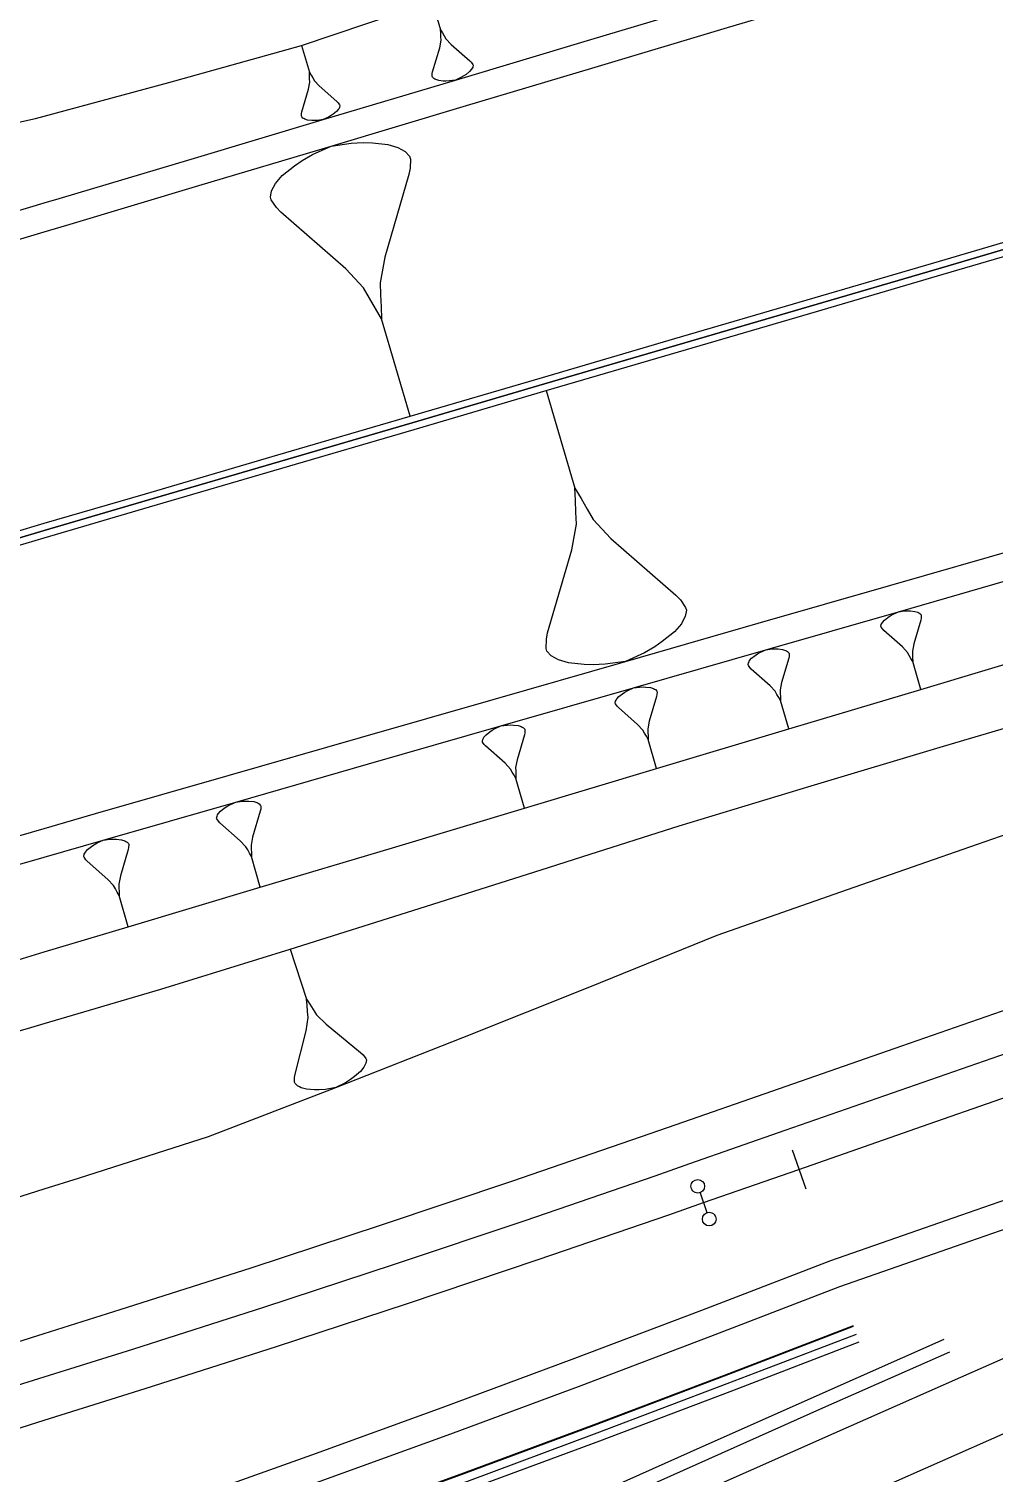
# Model space of a CAD drawing. Extents: x 387562 to 388546, y 804386 to 804945.
# Drawn here: x 388199.4 to 388234.4, y 804834 to 804886.3 of the extents above; entities that cross this region are included whole.
import ezdxf

# ---------------------------------------------------------------- set-up
doc = ezdxf.new("R2010")
doc.units = 0
doc.layers.get('0').update_dxf_attribs({"linetype": 'CONTINUOUS'})

msp = doc.modelspace()

# ---------------------------------------------------------------- linework, layer by layer
at = {"color": 1}
for p, q in [((388214.0691, 804887.328), (388214.371, 804886.2975)), ((388214.371, 804886.2975), (388214.435, 804886.1884)), ((388214.3761, 804886.1711), (388214.371, 804886.2975)), ((388209.3291, 804885.7234), (388209.6127, 804884.7555)), ((388214.3375, 804885.6483), (388214.3862, 804885.9183)), ((388214.3812, 804886.0447), (388214.3761, 804886.1711)), ((388214.3862, 804885.9183), (388214.3812, 804886.0447)), ((388214.435, 804886.1884), (388214.4989, 804886.0792)), ((388214.4989, 804886.0792), (388214.5629, 804885.9701)), ((388214.5629, 804885.9701), (388214.7496, 804885.7691)), ((388214.7496, 804885.7691), (388215.4364, 804885.171)), ((388214.082, 804884.7743), (388214.3375, 804885.6483)), ((388215.4364, 804885.171), (388215.483, 804885.1208)), ((388209.6127, 804884.7555), (388209.6727, 804884.6529)), ((388209.6174, 804884.6367), (388209.6127, 804884.7555)), ((388209.6222, 804884.518), (388209.6174, 804884.6367)), ((388209.6727, 804884.6529), (388209.7328, 804884.5504)), ((388214.0663, 804884.6098), (388214.0699, 804884.7067)), ((388214.0699, 804884.7067), (388214.082, 804884.7743)), ((388215.2921, 804884.6812), (388215.2124, 804884.6259)), ((388215.4221, 804884.7832), (388215.2921, 804884.6812)), ((388215.4932, 804884.868), (388215.4221, 804884.7832)), ((388215.483, 804885.1208), (388215.5384, 804885.0411)), ((388215.514, 804884.9061), (388215.4932, 804884.868)), ((388215.5348, 804884.9441), (388215.514, 804884.9061)), ((388215.547, 804885.0117), (388215.5348, 804884.9441)), ((388215.5384, 804885.0411), (388215.547, 804885.0117)), ((388209.3412, 804883.3246), (388209.5811, 804884.1456)), ((388209.5811, 804884.1456), (388209.6269, 804884.3993)), ((388209.6269, 804884.3993), (388209.6222, 804884.518)), ((388209.7328, 804884.5504), (388209.7929, 804884.4479)), ((388209.7929, 804884.4479), (388209.9683, 804884.2591)), ((388209.9683, 804884.2591), (388210.6134, 804883.6973)), ((388214.0749, 804884.5804), (388214.0663, 804884.6098)), ((388214.1216, 804884.5301), (388214.0749, 804884.5804)), ((388214.1597, 804884.5093), (388214.1216, 804884.5301)), ((388214.1977, 804884.4885), (388214.1597, 804884.5093)), ((388214.3033, 804884.4555), (388214.1977, 804884.4885)), ((388214.4678, 804884.4397), (388214.3033, 804884.4555)), ((388214.5647, 804884.4361), (388214.4678, 804884.4397)), ((388214.6911, 804884.4412), (388214.5647, 804884.4361)), ((388214.9058, 804884.4721), (388214.6911, 804884.4412)), ((388215.1033, 804884.562), (388214.9058, 804884.4721)), ((388215.2124, 804884.6259), (388215.1033, 804884.562)), ((388210.6134, 804883.6973), (388210.6572, 804883.6501)), ((388210.6572, 804883.6501), (388210.7092, 804883.5752)), ((388209.3264, 804883.1701), (388209.3297, 804883.2612)), ((388209.3345, 804883.1424), (388209.3264, 804883.1701)), ((388209.3297, 804883.2612), (388209.3412, 804883.3246)), ((388209.3784, 804883.0952), (388209.3345, 804883.1424)), ((388209.4141, 804883.0757), (388209.3784, 804883.0952)), ((388209.4499, 804883.0561), (388209.4141, 804883.0757)), ((388210.3005, 804883.1252), (388210.115, 804883.0408)), ((388210.403, 804883.1852), (388210.3005, 804883.1252)), ((388210.4779, 804883.2372), (388210.403, 804883.1852)), ((388210.6, 804883.333), (388210.4779, 804883.2372)), ((388210.6667, 804883.4126), (388210.6, 804883.333)), ((388210.6863, 804883.4484), (388210.6667, 804883.4126)), ((388210.7058, 804883.4842), (388210.6863, 804883.4484)), ((388210.7173, 804883.5476), (388210.7058, 804883.4842)), ((388210.7092, 804883.5752), (388210.7173, 804883.5476)), ((388209.549, 804883.0251), (388209.4499, 804883.0561)), ((388209.7035, 804883.0103), (388209.549, 804883.0251)), ((388209.7946, 804883.007), (388209.7035, 804883.0103)), ((388209.9133, 804883.0117), (388209.7946, 804883.007)), ((388210.115, 804883.0408), (388209.9133, 804883.0117)), ((388209.7191, 804881.7731), (388210.3962, 804882.0811)), ((388210.3962, 804882.0811), (388211.1325, 804882.1872)), ((388211.1325, 804882.1872), (388211.5659, 804882.2046)), ((388211.5659, 804882.2046), (388211.8984, 804882.1924)), ((388211.8984, 804882.1924), (388212.4623, 804882.1383)), ((388212.4623, 804882.1383), (388212.8244, 804882.0252)), ((388212.8244, 804882.0252), (388212.9549, 804881.9538)), ((388209.0715, 804881.3641), (388209.3448, 804881.5538)), ((388209.3448, 804881.5538), (388209.7191, 804881.7731)), ((388212.9549, 804881.9538), (388213.0854, 804881.8824)), ((388213.0854, 804881.8824), (388213.2456, 804881.7101)), ((388213.2456, 804881.7101), (388213.2751, 804881.6091)), ((388213.2751, 804881.6091), (388213.2629, 804881.2766)), ((388208.3821, 804880.7237), (388208.6259, 804881.0143)), ((388208.6259, 804881.0143), (388209.0715, 804881.3641)), ((388213.2211, 804881.0451), (388212.3453, 804878.0479)), ((388213.2629, 804881.2766), (388213.2211, 804881.0451)), ((388208.1976, 804880.2311), (388208.2394, 804880.4626)), ((388208.2394, 804880.4626), (388208.3108, 804880.5931)), ((388208.3108, 804880.5931), (388208.3821, 804880.7237)), ((388208.2272, 804880.1301), (388208.1976, 804880.2311)), ((388208.4169, 804879.8568), (388208.2272, 804880.1301)), ((388208.577, 804879.6845), (388208.4169, 804879.8568)), ((388210.9318, 804877.6338), (388208.577, 804879.6845)), ((388212.3453, 804878.0479), (388212.1781, 804877.1219)), ((388211.5723, 804876.9444), (388210.9318, 804877.6338)), ((388211.7916, 804876.5701), (388211.5723, 804876.9444)), ((388212.1781, 804877.1219), (388212.1954, 804876.6885)), ((388212.0109, 804876.1959), (388211.7916, 804876.5701)), ((388212.1954, 804876.6885), (388212.2128, 804876.255)), ((388212.2128, 804876.255), (388212.2301, 804875.8216)), ((388212.2301, 804875.8216), (388212.0109, 804876.1959)), ((388213.2654, 804872.288), (388212.2301, 804875.8216)), ((388218.2043, 804873.214), (388219.2423, 804869.6712)), ((388219.2423, 804869.6712), (388219.4622, 804869.296)), ((388219.2597, 804869.2367), (388219.2423, 804869.6712)), ((388219.2771, 804868.8021), (388219.2597, 804869.2367)), ((388219.4622, 804869.296), (388219.682, 804868.9207)), ((388219.682, 804868.9207), (388219.9019, 804868.5455)), ((388219.2945, 804868.3676), (388219.2771, 804868.8021)), ((388219.9019, 804868.5455), (388220.544, 804867.8544)), ((388219.1269, 804867.4392), (388219.2945, 804868.3676)), ((388218.2487, 804864.4341), (388219.1269, 804867.4392)), ((388220.544, 804867.8544), (388222.905, 804865.7983)), ((388222.905, 804865.7983), (388223.0655, 804865.6255)), ((388223.0655, 804865.6255), (388223.2557, 804865.3515)), ((388223.2557, 804865.3515), (388223.2854, 804865.2503)), ((388223.1003, 804864.7564), (388222.856, 804864.465)), ((388223.1719, 804864.8873), (388223.1003, 804864.7564)), ((388223.2435, 804865.0182), (388223.1719, 804864.8873)), ((388223.2854, 804865.2503), (388223.2435, 804865.0182)), ((388230.3395, 804864.6684), (388230.3518, 804864.7348)), ((388230.3518, 804864.7348), (388230.3725, 804864.7722)), ((388230.3725, 804864.7722), (388230.3932, 804864.8095)), ((388230.3932, 804864.8095), (388230.4637, 804864.8927)), ((388230.4637, 804864.8927), (388230.5922, 804864.9924)), ((388230.5922, 804864.9924), (388230.671, 804865.0465)), ((388230.671, 804865.0465), (388230.7788, 804865.1089)), ((388230.7788, 804865.1089), (388230.9737, 804865.1963)), ((388230.9737, 804865.1963), (388231.1854, 804865.2257)), ((388231.1854, 804865.2257), (388231.3099, 804865.23)), ((388231.3099, 804865.23), (388231.4053, 804865.226)), ((388231.4053, 804865.226), (388231.5672, 804865.2096)), ((388231.7835, 804864.8945), (388231.5274, 804864.035)), ((388231.5672, 804865.2096), (388231.671, 804865.1766)), ((388231.671, 804865.1766), (388231.7084, 804865.1559)), ((388231.7084, 804865.1559), (388231.7458, 804865.1352)), ((388231.7458, 804865.1352), (388231.7915, 804865.0854)), ((388231.7959, 804864.9609), (388231.7835, 804864.8945)), ((388231.7915, 804865.0854), (388231.7999, 804865.0564)), ((388231.7999, 804865.0564), (388231.7959, 804864.9609)), ((388218.2068, 804864.202), (388218.2487, 804864.4341)), ((388222.856, 804864.465), (388222.4092, 804864.1143)), ((388230.3478, 804864.6393), (388230.3395, 804864.6684)), ((388230.4019, 804864.5605), (388230.3478, 804864.6393)), ((388230.4476, 804864.5108), (388230.4019, 804864.5605)), ((388231.1208, 804863.9182), (388230.4476, 804864.5108)), ((388218.1946, 804863.8686), (388218.2068, 804864.202)), ((388218.2242, 804863.7674), (388218.1946, 804863.8686)), ((388218.3848, 804863.5946), (388218.2242, 804863.7674)), ((388221.7599, 804863.7042), (388221.081, 804863.3954)), ((388222.1352, 804863.9241), (388221.7599, 804863.7042)), ((388222.4092, 804864.1143), (388222.1352, 804863.9241)), ((388225.8594, 804863.6633), (388225.9693, 804863.7269)), ((388225.9693, 804863.7269), (388226.168, 804863.816)), ((388226.168, 804863.816), (388226.3837, 804863.8459)), ((388226.3837, 804863.8459), (388226.5106, 804863.8504)), ((388226.5106, 804863.8504), (388226.6079, 804863.8463)), ((388226.6079, 804863.8463), (388226.7729, 804863.8296)), ((388226.7729, 804863.8296), (388226.8787, 804863.7959)), ((388226.8787, 804863.7959), (388226.9168, 804863.7748)), ((388226.9168, 804863.7748), (388226.9549, 804863.7537)), ((388226.9549, 804863.7537), (388227.0015, 804863.703)), ((388227.0015, 804863.703), (388227.01, 804863.6734)), ((388231.3037, 804863.7193), (388231.1208, 804863.9182)), ((388231.3661, 804863.6114), (388231.3037, 804863.7193)), ((388231.5274, 804864.035), (388231.4779, 804863.7693)), ((388231.4779, 804863.7693), (388231.4822, 804863.6448)), ((388218.5156, 804863.5231), (388218.3848, 804863.5946)), ((388218.6465, 804863.4515), (388218.5156, 804863.5231)), ((388219.0095, 804863.338), (388218.6465, 804863.4515)), ((388219.5749, 804863.2839), (388219.0095, 804863.338)), ((388219.9083, 804863.2716), (388219.5749, 804863.2839)), ((388220.3428, 804863.289), (388219.9083, 804863.2716)), ((388221.081, 804863.3954), (388220.3428, 804863.289)), ((388225.5215, 804863.2779), (388225.5341, 804863.3456)), ((388225.53, 804863.2483), (388225.5215, 804863.2779)), ((388225.5851, 804863.168), (388225.53, 804863.2483)), ((388225.5341, 804863.3456), (388225.5552, 804863.3837)), ((388225.5552, 804863.3837), (388225.5763, 804863.4218)), ((388225.5763, 804863.4218), (388225.6481, 804863.5065)), ((388225.6317, 804863.1173), (388225.5851, 804863.168)), ((388225.6481, 804863.5065), (388225.7791, 804863.6082)), ((388225.7791, 804863.6082), (388225.8594, 804863.6633)), ((388226.9933, 804863.5084), (388226.7322, 804862.6324)), ((388227.0059, 804863.5761), (388226.9933, 804863.5084)), ((388227.01, 804863.6734), (388227.0059, 804863.5761)), ((388231.4285, 804863.5036), (388231.3661, 804863.6114)), ((388231.4909, 804863.3958), (388231.4285, 804863.5036)), ((388231.4822, 804863.6448), (388231.4866, 804863.5203)), ((388231.4866, 804863.5203), (388231.4909, 804863.3958)), ((388231.7828, 804862.3793), (388231.4909, 804863.3958)), ((388226.3178, 804862.5134), (388225.6317, 804863.1173)), ((388220.7594, 804862.0341), (388220.8325, 804862.1204)), ((388220.8325, 804862.1204), (388220.966, 804862.224)), ((388220.966, 804862.224), (388221.0478, 804862.2801)), ((388221.0478, 804862.2801), (388221.1598, 804862.3449)), ((388221.1598, 804862.3449), (388221.3622, 804862.4357)), ((388221.3622, 804862.4357), (388221.582, 804862.4662)), ((388221.582, 804862.4662), (388221.7113, 804862.4707)), ((388221.7113, 804862.4707), (388221.8104, 804862.4665)), ((388221.8104, 804862.4665), (388221.9785, 804862.4495)), ((388222.2031, 804862.1223), (388221.9371, 804861.2297)), ((388221.9785, 804862.4495), (388222.0863, 804862.4152)), ((388222.0863, 804862.4152), (388222.1251, 804862.3937)), ((388222.1251, 804862.3937), (388222.1639, 804862.3722)), ((388222.1639, 804862.3722), (388222.2114, 804862.3205)), ((388222.2159, 804862.1912), (388222.2031, 804862.1223)), ((388222.2114, 804862.3205), (388222.2201, 804862.2904)), ((388222.2201, 804862.2904), (388222.2159, 804862.1912)), ((388226.5042, 804862.3106), (388226.3178, 804862.5134)), ((388226.5679, 804862.2007), (388226.5042, 804862.3106)), ((388226.6315, 804862.0908), (388226.5679, 804862.2007)), ((388226.7322, 804862.6324), (388226.6818, 804862.3616)), ((388226.6818, 804862.3616), (388226.6862, 804862.2347)), ((388226.6862, 804862.2347), (388226.6907, 804862.1078)), ((388220.7035, 804861.8875), (388220.7164, 804861.9564)), ((388220.7122, 804861.8573), (388220.7035, 804861.8875)), ((388220.7683, 804861.7755), (388220.7122, 804861.8573)), ((388220.7164, 804861.9564), (388220.7379, 804861.9952)), ((388220.7379, 804861.9952), (388220.7594, 804862.0341)), ((388220.8158, 804861.7238), (388220.7683, 804861.7755)), ((388221.5149, 804861.1085), (388220.8158, 804861.7238)), ((388226.6951, 804861.9809), (388226.6315, 804862.0908)), ((388226.6907, 804862.1078), (388226.6951, 804861.9809)), ((388226.9926, 804860.9449), (388226.6951, 804861.9809)), ((388216.5564, 804861.0554), (388216.7803, 804861.0865)), ((388216.7803, 804861.0865), (388216.912, 804861.091)), ((388216.912, 804861.091), (388217.0129, 804861.0868)), ((388217.0129, 804861.0868), (388217.1842, 804861.0695)), ((388217.1842, 804861.0695), (388217.294, 804861.0345)), ((388221.7048, 804860.9019), (388221.5149, 804861.1085)), ((388221.9371, 804861.2297), (388221.8858, 804860.9538)), ((388215.8855, 804860.497), (388215.8986, 804860.5672)), ((388215.8986, 804860.5672), (388215.9205, 804860.6068)), ((388215.9205, 804860.6068), (388215.9424, 804860.6463)), ((388215.9424, 804860.6463), (388216.0169, 804860.7342)), ((388216.0169, 804860.7342), (388216.1528, 804860.8398)), ((388216.1528, 804860.8398), (388216.2362, 804860.8969)), ((388216.2362, 804860.8969), (388216.3502, 804860.9629)), ((388216.3502, 804860.9629), (388216.5564, 804861.0554)), ((388217.4129, 804860.7361), (388217.142, 804859.827)), ((388217.294, 804861.0345), (388217.3335, 804861.0126)), ((388217.3335, 804861.0126), (388217.3731, 804860.9907)), ((388217.3731, 804860.9907), (388217.4214, 804860.9381)), ((388217.426, 804860.8064), (388217.4129, 804860.7361)), ((388217.4214, 804860.9381), (388217.4302, 804860.9074)), ((388217.4302, 804860.9074), (388217.426, 804860.8064)), ((388221.7696, 804860.7899), (388221.7048, 804860.9019)), ((388221.8344, 804860.6779), (388221.7696, 804860.7899)), ((388221.8992, 804860.566), (388221.8344, 804860.6779)), ((388221.8858, 804860.9538), (388221.8902, 804860.8245)), ((388221.8902, 804860.8245), (388221.8947, 804860.6953)), ((388221.8947, 804860.6953), (388221.8992, 804860.566)), ((388222.2024, 804859.5105), (388221.8992, 804860.566)), ((388215.8944, 804860.4662), (388215.8855, 804860.497)), ((388215.9515, 804860.3829), (388215.8944, 804860.4662)), ((388215.9999, 804860.3303), (388215.9515, 804860.3829)), ((388216.712, 804859.7035), (388215.9999, 804860.3303)), ((388216.9054, 804859.4931), (388216.712, 804859.7035)), ((388216.9714, 804859.379), (388216.9054, 804859.4931)), ((388217.142, 804859.827), (388217.0897, 804859.546)), ((388217.0897, 804859.546), (388217.0943, 804859.4143)), ((388217.0374, 804859.265), (388216.9714, 804859.379)), ((388217.1034, 804859.1509), (388217.0374, 804859.265)), ((388217.0943, 804859.4143), (388217.0989, 804859.2826)), ((388217.0989, 804859.2826), (388217.1034, 804859.1509)), ((388217.4122, 804858.0758), (388217.1034, 804859.1509)), ((388206.3082, 804857.8706), (388206.3855, 804857.9618)), ((388206.3855, 804857.9618), (388206.5264, 804858.0712)), ((388206.5264, 804858.0712), (388206.6128, 804858.1305)), ((388206.6128, 804858.1305), (388206.7311, 804858.1989)), ((388206.7311, 804858.1989), (388206.9449, 804858.2948)), ((388206.9449, 804858.2948), (388207.177, 804858.327)), ((388207.177, 804858.327), (388207.3135, 804858.3317)), ((388207.3135, 804858.3317), (388207.4182, 804858.3273)), ((388207.4182, 804858.3273), (388207.5958, 804858.3094)), ((388207.8329, 804857.9638), (388207.552, 804857.0212)), ((388207.5958, 804858.3094), (388207.7096, 804858.2731)), ((388207.7096, 804858.2731), (388207.7506, 804858.2504)), ((388207.7506, 804858.2504), (388207.7916, 804858.2277)), ((388207.7916, 804858.2277), (388207.8417, 804858.1732)), ((388207.8465, 804858.0366), (388207.8329, 804857.9638)), ((388207.8417, 804858.1732), (388207.8509, 804858.1413)), ((388207.8509, 804858.1413), (388207.8465, 804858.0366)), ((388206.2493, 804857.7158), (388206.2628, 804857.7886)), ((388206.2584, 804857.6839), (388206.2493, 804857.7158)), ((388206.3177, 804857.5975), (388206.2584, 804857.6839)), ((388206.2628, 804857.7886), (388206.2855, 804857.8296)), ((388206.2855, 804857.8296), (388206.3082, 804857.8706)), ((388206.3678, 804857.543), (388206.3177, 804857.5975)), ((388207.1061, 804856.8931), (388206.3678, 804857.543)), ((388201.9215, 804856.8169), (388202.1391, 804856.9145)), ((388202.1391, 804856.9145), (388202.3753, 804856.9473)), ((388202.3753, 804856.9473), (388202.5143, 804856.9521)), ((388202.5143, 804856.9521), (388202.6209, 804856.9476)), ((388202.6209, 804856.9476), (388202.8016, 804856.9293)), ((388202.8016, 804856.9293), (388202.9175, 804856.8924)), ((388202.9175, 804856.8924), (388202.9592, 804856.8693)), ((388207.3067, 804856.6749), (388207.1061, 804856.8931)), ((388207.552, 804857.0212), (388207.4978, 804856.7298)), ((388201.4311, 804856.3251), (388201.4449, 804856.3993)), ((388201.4449, 804856.3993), (388201.468, 804856.441)), ((388201.468, 804856.441), (388201.4911, 804856.4827)), ((388201.4911, 804856.4827), (388201.5697, 804856.5755)), ((388201.5697, 804856.5755), (388201.7132, 804856.6869)), ((388201.7132, 804856.6869), (388201.8011, 804856.7473)), ((388201.8011, 804856.7473), (388201.9215, 804856.8169)), ((388203.043, 804856.5776), (388202.7571, 804855.6181)), ((388202.9592, 804856.8693), (388203.0009, 804856.8462)), ((388203.0009, 804856.8462), (388203.052, 804856.7907)), ((388203.0568, 804856.6517), (388203.043, 804856.5776)), ((388203.052, 804856.7907), (388203.0613, 804856.7583)), ((388203.0613, 804856.7583), (388203.0568, 804856.6517)), ((388207.3752, 804856.5566), (388207.3067, 804856.6749)), ((388207.4436, 804856.4384), (388207.3752, 804856.5566)), ((388207.512, 804856.3201), (388207.4436, 804856.4384)), ((388207.4978, 804856.7298), (388207.5026, 804856.5932)), ((388207.5026, 804856.5932), (388207.5073, 804856.4567)), ((388207.5073, 804856.4567), (388207.512, 804856.3201)), ((388201.4404, 804856.2927), (388201.4311, 804856.3251)), ((388201.5007, 804856.2048), (388201.4404, 804856.2927)), ((388201.5518, 804856.1493), (388201.5007, 804856.2048)), ((388202.3032, 804855.4878), (388201.5518, 804856.1493)), ((388207.8322, 804855.2054), (388207.512, 804856.3201)), ((388202.5074, 804855.2657), (388202.3032, 804855.4878)), ((388202.7571, 804855.6181), (388202.7019, 804855.3215)), ((388202.7019, 804855.3215), (388202.7067, 804855.1826)), ((388202.5771, 804855.1453), (388202.5074, 804855.2657)), ((388202.6467, 804855.025), (388202.5771, 804855.1453)), ((388202.7164, 804854.9046), (388202.6467, 804855.025)), ((388202.7067, 804855.1826), (388202.7116, 804855.0436)), ((388202.7116, 804855.0436), (388202.7164, 804854.9046)), ((388203.0423, 804853.77), (388202.7164, 804854.9046)), ((388208.9106, 804852.9598), (388209.5111, 804851.151)), ((388209.5111, 804851.151), (388209.6314, 804850.9614)), ((388209.528, 804850.9271), (388209.5111, 804851.151)), ((388209.5449, 804850.7032), (388209.528, 804850.9271)), ((388209.5619, 804850.4793), (388209.5449, 804850.7032)), ((388209.6314, 804850.9614), (388209.7517, 804850.7718)), ((388209.7517, 804850.7718), (388209.872, 804850.5823)), ((388209.4924, 804849.9972), (388209.5619, 804850.4793)), ((388209.872, 804850.5823), (388210.2159, 804850.2374)), ((388210.2159, 804850.2374), (388211.4717, 804849.2198)), ((388209.0943, 804848.4307), (388209.4924, 804849.9972)), ((388211.4717, 804849.2198), (388211.5577, 804849.1336)), ((388211.5577, 804849.1336), (388211.6609, 804848.9957)), ((388211.4709, 804848.531), (388211.2468, 804848.3419)), ((388211.5916, 804848.6859), (388211.4709, 804848.531)), ((388211.6261, 804848.7547), (388211.5916, 804848.6859)), ((388211.6606, 804848.8235), (388211.6261, 804848.7547)), ((388211.678, 804848.9441), (388211.6606, 804848.8235)), ((388211.6609, 804848.9957), (388211.678, 804848.9441)), ((388209.0768, 804848.138), (388209.077, 804848.3102)), ((388209.0939, 804848.0863), (388209.0768, 804848.138)), ((388209.077, 804848.3102), (388209.0943, 804848.4307)), ((388209.1799, 804848.0001), (388209.0939, 804848.0863)), ((388209.2487, 804847.9656), (388209.1799, 804848.0001)), ((388210.9193, 804848.1185), (388210.5747, 804847.9467)), ((388211.1089, 804848.2388), (388210.9193, 804848.1185)), ((388211.2468, 804848.3419), (388211.1089, 804848.2388)), ((388209.3176, 804847.931), (388209.2487, 804847.9656)), ((388209.5069, 804847.8791), (388209.3176, 804847.931)), ((388209.7997, 804847.8616), (388209.5069, 804847.8791)), ((388209.9719, 804847.8613), (388209.7997, 804847.8616)), ((388210.1957, 804847.8783), (388209.9719, 804847.8613)), ((388210.5747, 804847.9467), (388210.1957, 804847.8783)), ((388223.7798, 804844.1278), (388224.0301, 804843.4104))]:
    msp.add_line(p, q, dxfattribs=at)
at = {"color": 3}
msp.add_line((388227.1177, 804845.684), (388227.6117, 804844.2677), dxfattribs=at)
at = {"color": 1, "linetype": 'CONTINUOUS'}
for points in [[(388200, 804883.1601), (388204.5092, 804884.3913), (388209.3291, 804885.7234), (388214.0691, 804887.328), (388218.7927, 804888.9889), (388223.5509, 804890.5314), (388228.3556, 804891.9156), (388233.1672, 804893.276), (388237.9773, 804894.6413), (388242.7863, 804896.0108), (388247.5882, 804897.4042), (388252.3361, 804898.982), (388255.4666, 804900)], [(388200, 804878.975), (388200.8146, 804879.2184), (388205.6054, 804880.6498), (388210.3962, 804882.0811), (388215.187, 804883.5125), (388219.9778, 804884.9438), (388224.7686, 804886.3752), (388229.5595, 804887.8066), (388234.3503, 804889.2379), (388239.1411, 804890.6693), (388243.9308, 804892.1045), (388248.7205, 804893.5397), (388253.5102, 804894.9749), (388258.2999, 804896.4101), (388263.0895, 804897.8453), (388267.8792, 804899.2805), (388270.2805, 804900)], [(388200, 804880.0187), (388200.5334, 804880.1781), (388205.3242, 804881.6094), (388210.115, 804883.0408), (388214.9058, 804884.4721), (388219.6967, 804885.9035), (388224.4875, 804887.3349), (388229.2783, 804888.7662), (388234.0691, 804890.1976), (388238.8599, 804891.6289), (388243.6496, 804893.0641), (388248.4393, 804894.4993), (388253.229, 804895.9345), (388258.0187, 804897.3697), (388262.8084, 804898.8049), (388266.7967, 804900)], [(388200, 804868.4014), (388203.6688, 804869.4764), (388208.4671, 804870.8822), (388213.2654, 804872.288), (388218.0637, 804873.6939), (388222.862, 804875.0997), (388227.6603, 804876.5055), (388232.4586, 804877.9113), (388237.2569, 804879.3172), (388242.0552, 804880.723), (388246.8535, 804882.1288), (388251.6518, 804883.5347), (388256.4501, 804884.9405), (388261.2484, 804886.3463), (388266.0467, 804887.7522), (388270.845, 804889.158), (388275.6433, 804890.5638), (388280.4416, 804891.9697), (388285.2399, 804893.3755), (388290.0382, 804894.7813), (388294.8364, 804896.1872), (388299.6347, 804897.593), (388300, 804897.7)], [(388200, 804867.8804), (388203.8094, 804868.9965), (388208.6077, 804870.4024), (388213.406, 804871.8082), (388218.2043, 804873.214), (388223.0026, 804874.6199), (388227.8009, 804876.0257), (388232.5992, 804877.4315), (388237.3975, 804878.8374), (388242.1958, 804880.2432), (388246.9941, 804881.649), (388251.7924, 804883.0548), (388256.5907, 804884.4607), (388261.389, 804885.8665), (388266.1873, 804887.2723), (388270.9856, 804888.6782), (388275.7839, 804890.084), (388280.5821, 804891.4898), (388285.3804, 804892.8957), (388290.1787, 804894.3015), (388294.977, 804895.7073), (388299.7753, 804897.1132), (388300, 804897.179)], [(388200, 804857.3405), (388201.8579, 804857.8742), (388206.6637, 804859.2545), (388211.4695, 804860.6348), (388216.2753, 804862.0151), (388221.081, 804863.3954), (388225.8868, 804864.7757), (388230.6926, 804866.156), (388235.4984, 804867.5363), (388240.3041, 804868.9166), (388245.1099, 804870.2969), (388249.9168, 804871.6734), (388254.7237, 804873.0498), (388259.5306, 804874.4263), (388264.3375, 804875.8028), (388269.1444, 804877.1792), (388273.9513, 804878.5557), (388278.7582, 804879.9322), (388283.5651, 804881.3086), (388288.372, 804882.6851), (388293.1789, 804884.0616), (388297.9865, 804885.4355), (388300, 804886.0109)], [(388200, 804856.3001), (388202.1391, 804856.9145), (388206.9449, 804858.2948), (388211.7506, 804859.6751), (388216.5564, 804861.0554), (388221.3622, 804862.4357), (388226.168, 804863.816), (388230.9737, 804865.1963), (388235.7795, 804866.5766), (388240.5853, 804867.9569), (388245.3911, 804869.3373), (388250.198, 804870.7137), (388255.0049, 804872.0902), (388259.8118, 804873.4667), (388264.6187, 804874.8431), (388269.4256, 804876.2196), (388274.2325, 804877.596), (388279.0394, 804878.9725), (388283.8463, 804880.349), (388288.6532, 804881.7254), (388293.4601, 804883.1019), (388298.2677, 804884.4758), (388300, 804884.9709)], [(388151.5619, 804869.4937), (388156.3081, 804871.0776), (388161.1194, 804872.439), (388165.9277, 804873.8105), (388170.7255, 804875.2182), (388175.5325, 804876.5941), (388180.3511, 804877.9306), (388185.1527, 804879.3252), (388189.9504, 804880.733), (388194.7894, 804882.0002), (388199.6849, 804883.0741), (388200, 804883.1601)], [(388200, 804852.8586), (388203.0423, 804853.77), (388207.8322, 804855.2054), (388212.6222, 804856.6405), (388217.4122, 804858.0758), (388222.2024, 804859.5105), (388226.9926, 804860.9449), (388231.7828, 804862.3793), (388236.5731, 804863.8138), (388241.3633, 804865.2482), (388246.1524, 804866.6824), (388250.9439, 804868.1088), (388255.7364, 804869.5356), (388260.5289, 804870.9624), (388265.3214, 804872.3891), (388270.1139, 804873.8159), (388274.9064, 804875.2427), (388279.6988, 804876.6695), (388284.4913, 804878.0962), (388289.2838, 804879.523), (388294.0758, 804880.9496), (388298.8692, 804882.3711), (388300, 804882.7064)], [(388128.4117, 804858.668), (388128.661, 804858.7422), (388133.453, 804860.1697), (388138.2449, 804861.5973), (388143.0369, 804863.0248), (388147.8288, 804864.4523), (388152.6202, 804865.8815), (388157.4117, 804867.3108), (388162.2031, 804868.74), (388166.9946, 804870.1692), (388171.786, 804871.5984), (388176.5774, 804873.0277), (388181.3689, 804874.4569), (388186.1603, 804875.8861), (388190.9518, 804877.3153), (388195.7426, 804878.7467), (388200, 804880.0187)], [(388100, 804849.1603), (388100.1906, 804849.2174), (388104.9825, 804850.645), (388109.7744, 804852.0725), (388114.5664, 804853.5), (388119.3583, 804854.9275), (388124.1503, 804856.355), (388128.9422, 804857.7826), (388133.7341, 804859.2101), (388138.5261, 804860.6376), (388143.318, 804862.0651), (388148.11, 804863.4926), (388152.9014, 804864.9219), (388157.6928, 804866.3511), (388162.4843, 804867.7803), (388167.2757, 804869.2096), (388172.0672, 804870.6388), (388176.8586, 804872.068), (388181.65, 804873.4972), (388186.4415, 804874.9265), (388191.2329, 804876.3557), (388196.0237, 804877.787), (388200, 804878.975)], [(388200, 804844.2655), (388201.2434, 804844.6554), (388205.9535, 804846.1667), (388210.5747, 804847.9467), (388215.1823, 804849.7569), (388219.7762, 804851.5972), (388221.0012, 804852.094), (388224.4006, 804853.4738), (388229.1216, 804855.1205), (388233.8427, 804856.7672), (388238.5638, 804858.4139), (388243.2848, 804860.0606), (388248.0059, 804861.7073), (388252.7269, 804863.354), (388257.448, 804865.0007), (388262.169, 804866.6474), (388266.8901, 804868.2941), (388271.6111, 804869.9408), (388273.8979, 804870.7385), (388276.3322, 804871.5875), (388279.1727, 804872.553), (388281.0532, 804873.2342), (388285.6645, 804875.1957), (388287.6056, 804876.0213)], [(388200, 804850.2681), (388204.2211, 804851.5045), (388208.9106, 804852.9598), (388213.5962, 804854.4308), (388218.278, 804855.9174), (388219.5282, 804856.3172), (388223.0198, 804857.4326), (388227.8096, 804858.8821), (388232.6049, 804860.3159), (388237.4057, 804861.734), (388242.212, 804863.1362), (388247.0238, 804864.5228), (388251.8411, 804865.8936), (388256.6639, 804867.2486), (388261.4922, 804868.5879), (388266.326, 804869.9114), (388271.1653, 804871.2192)], [(388100, 804839.1029), (388102.9046, 804839.9539), (388107.7029, 804841.3597), (388112.5012, 804842.7655), (388117.2995, 804844.1714), (388122.0978, 804845.5772), (388126.8961, 804846.983), (388131.6944, 804848.3889), (388136.4927, 804849.7947), (388141.291, 804851.2005), (388146.0893, 804852.6064), (388150.8876, 804854.0122), (388155.6859, 804855.418), (388160.4842, 804856.8239), (388165.2825, 804858.2297), (388170.0808, 804859.6355), (388174.8791, 804861.0414), (388179.6774, 804862.4472), (388184.4757, 804863.853), (388189.274, 804865.2589), (388194.0723, 804866.6647), (388198.8705, 804868.0705), (388200, 804868.4014)], [(388100, 804838.5818), (388103.0452, 804839.4741), (388107.8435, 804840.8799), (388112.6418, 804842.2857), (388117.4401, 804843.6916), (388122.2384, 804845.0974), (388127.0367, 804846.5032), (388131.835, 804847.909), (388136.6333, 804849.3149), (388141.4316, 804850.7207), (388146.2299, 804852.1265), (388151.0282, 804853.5324), (388155.8265, 804854.9382), (388160.6248, 804856.344), (388165.4231, 804857.7499), (388170.2214, 804859.1557), (388175.0197, 804860.5615), (388179.8179, 804861.9674), (388184.6162, 804863.3732), (388189.4145, 804864.779), (388194.2128, 804866.1849), (388199.0111, 804867.5907), (388200, 804867.8804)], [(388200, 804839.0256), (388202.7551, 804839.8894), (388207.497, 804841.4109), (388212.2286, 804842.964), (388216.9498, 804844.5486), (388221.6602, 804846.1647), (388222.9169, 804846.6017), (388226.3766, 804847.8085), (388231.0977, 804849.4552), (388235.8187, 804851.1019), (388240.5398, 804852.7486), (388245.2609, 804854.3953), (388249.9819, 804856.042), (388254.703, 804857.6887), (388259.424, 804859.3354), (388264.1451, 804860.9822), (388268.8661, 804862.6289), (388273.5872, 804864.2756)], [(388100, 804828.5629), (388100.952, 804828.8352), (388105.7593, 804830.2105), (388110.564, 804831.5946), (388115.3686, 804832.9788), (388120.1733, 804834.3629), (388124.9779, 804835.7471), (388129.7826, 804837.1312), (388134.5872, 804838.5154), (388139.3919, 804839.8995), (388144.1965, 804841.2836), (388149.0012, 804842.6678), (388153.8058, 804844.0519), (388158.611, 804845.4344), (388163.4161, 804846.8168), (388168.2213, 804848.1992), (388173.0264, 804849.5817), (388177.8316, 804850.9641), (388182.6367, 804852.3466), (388187.4419, 804853.729), (388192.247, 804855.1114), (388197.0522, 804856.4939), (388200, 804857.3405)], [(388100, 804827.5228), (388101.2332, 804827.8756), (388106.0405, 804829.2508), (388110.8451, 804830.635), (388115.6498, 804832.0191), (388120.4544, 804833.4033), (388125.2591, 804834.7874), (388130.0637, 804836.1716), (388134.8684, 804837.5557), (388139.673, 804838.9398), (388144.4777, 804840.324), (388149.2823, 804841.7081), (388154.087, 804843.0923), (388158.8921, 804844.4747), (388163.6973, 804845.8571), (388168.5024, 804847.2396), (388173.3076, 804848.622), (388178.1127, 804850.0045), (388182.9179, 804851.3869), (388187.723, 804852.7693), (388192.5282, 804854.1518), (388197.3333, 804855.5342), (388200, 804856.3001)], [(388159.7043, 804841.7089), (388164.5897, 804842.7552), (388169.5212, 804843.6984), (388174.31, 804845.1376), (388179.0988, 804846.5769), (388183.8874, 804848.0169), (388188.6763, 804849.456), (388193.465, 804850.8956), (388198.2529, 804852.3352), (388200, 804852.8586)], [(388160.327, 804839.2897), (388161.6793, 804839.6448), (388166.4216, 804840.9003), (388171.1598, 804842.1712), (388174.0965, 804842.9673), (388175.894, 804843.4577), (388180.6243, 804844.7598), (388185.3508, 804846.0774), (388190.0737, 804847.4106), (388194.7929, 804848.7595), (388199.5087, 804850.1241), (388200, 804850.2681)], [(388163.2211, 804833.7017), (388168.0051, 804834.9598), (388172.7806, 804836.2497), (388175.738, 804837.0658), (388177.5474, 804837.5715), (388182.3052, 804838.925), (388187.054, 804840.3102), (388191.7934, 804841.7271), (388196.5233, 804843.1755), (388200, 804844.2655)], [(388200, 804828.5672), (388200.9497, 804828.891), (388205.7168, 804830.5524), (388210.4717, 804832.2452), (388215.2142, 804833.9693), (388219.9442, 804835.7247), (388224.6613, 804837.5112), (388225.9194, 804837.9938), (388229.3407, 804839.3106)], [(388178.8994, 804832.7578), (388183.6894, 804834.1204), (388188.4701, 804835.515), (388193.2415, 804836.9414), (388198.0032, 804838.3995), (388200, 804839.0256)], [(388200, 804824.145), (388200.4938, 804824.3717), (388205.0728, 804826.463), (388209.656, 804828.5451), (388214.2434, 804830.6181), (388218.2727, 804832.4297), (388218.8349, 804832.6818), (388223.4306, 804834.7364), (388228.0303, 804836.7818), (388232.6341, 804838.818)], [(388200, 804823.5949), (388200.7019, 804823.9171), (388205.2801, 804826.008), (388209.8624, 804828.0897), (388214.4488, 804830.1622), (388218.4774, 804831.9735), (388219.0395, 804832.2256), (388223.6342, 804834.2798), (388228.233, 804836.3247), (388232.8359, 804838.3605)]]:
    msp.add_lwpolyline(points, dxfattribs=at)
at = {"color": 7, "linetype": 'CONTINUOUS'}
for points in [[(388300, 804897.4395), (388299.705, 804897.3531), (388294.9067, 804895.9472), (388290.1084, 804894.5414), (388285.3102, 804893.1356), (388280.5119, 804891.7298), (388275.7136, 804890.3239), (388270.9153, 804888.9181), (388266.117, 804887.5123), (388261.3187, 804886.1064), (388256.5204, 804884.7006), (388251.7221, 804883.2948), (388246.9238, 804881.8889), (388242.1255, 804880.4831), (388237.3272, 804879.0773), (388232.5289, 804877.6714), (388227.7306, 804876.2656), (388222.9323, 804874.8598), (388218.134, 804873.4539), (388213.3357, 804872.0481), (388208.5374, 804870.6423), (388203.7391, 804869.2364), (388200, 804868.1409)], [(388200, 804868.1409), (388198.9408, 804867.8306), (388194.1425, 804866.4248), (388189.3442, 804865.0189), (388184.546, 804863.6131), (388179.7477, 804862.2073), (388174.9494, 804860.8014), (388170.1511, 804859.3956), (388165.3528, 804857.9898), (388160.5545, 804856.584), (388155.7562, 804855.1781), (388150.9579, 804853.7723), (388146.1596, 804852.3665), (388141.3613, 804850.9606), (388136.563, 804849.5548), (388131.7647, 804848.149), (388126.9664, 804846.7431), (388122.1681, 804845.3373), (388117.3698, 804843.9315), (388112.5715, 804842.5256), (388107.7732, 804841.1198), (388102.9749, 804839.714), (388100, 804838.8424)], [(388200, 804835.8816), (388203.6622, 804837.0298), (388208.4231, 804838.5574), (388213.1737, 804840.1168), (388217.9138, 804841.7077), (388222.6432, 804843.3303), (388223.9049, 804843.7691), (388227.3647, 804844.9759), (388232.0857, 804846.6226), (388236.8068, 804848.2693), (388241.5278, 804849.916), (388246.2489, 804851.5627), (388250.9699, 804853.2094), (388255.691, 804854.8561), (388260.412, 804856.5028), (388265.1331, 804858.1495), (388269.8542, 804859.7962), (388274.5752, 804861.4429)], [(388200, 804831.2075), (388200.2097, 804831.279), (388204.9609, 804832.9354), (388209.7, 804834.6231), (388214.4267, 804836.342), (388219.1408, 804838.0921), (388223.8422, 804839.8732), (388225.096, 804840.3543), (388228.5174, 804841.6711), (388233.2384, 804843.3178), (388237.9595, 804844.9645), (388242.6805, 804846.6112), (388247.4016, 804848.258), (388252.1226, 804849.9047), (388256.8437, 804851.5514), (388261.5647, 804853.1981), (388266.2858, 804854.8448), (388271.0068, 804856.4915)], [(388200, 804819.7436), (388202.1591, 804820.7349), (388206.7309, 804822.8228), (388211.3068, 804824.9017), (388215.8869, 804826.9713), (388219.9098, 804828.7801), (388220.4711, 804829.0318), (388225.0595, 804831.0831), (388229.6519, 804833.1252), (388234.2484, 804835.1582), (388238.8489, 804837.1819), (388243.4535, 804839.1965), (388248.0622, 804841.2018), (388252.6748, 804843.1979), (388257.2914, 804845.1848), (388261.9119, 804847.1624), (388266.5364, 804849.1308), (388271.1649, 804851.09)], [(388200, 804828.5439), (388200.9562, 804828.87), (388205.7234, 804830.5314), (388210.4785, 804832.2243), (388215.2212, 804833.9484), (388219.9512, 804835.7038), (388224.6685, 804837.4904), (388225.9266, 804837.973), (388229.348, 804839.2898)], [(388200, 804828.2271), (388201.045, 804828.5835), (388205.8141, 804830.2455), (388210.5711, 804831.9389), (388215.3157, 804833.6637), (388220.0477, 804835.4198), (388224.7668, 804837.207), (388226.0254, 804837.6897), (388229.4468, 804839.0066)], [(388200, 804827.9103), (388201.1338, 804828.2969), (388205.9048, 804829.9595), (388210.6637, 804831.6536), (388215.4102, 804833.379), (388220.1441, 804835.1357), (388224.8651, 804836.9235), (388226.1242, 804837.4065), (388229.5456, 804838.7233)], [(388189.3198, 804832.6378), (388194.1103, 804834.0699), (388198.8912, 804835.5339), (388200, 804835.8816)]]:
    msp.add_lwpolyline(points, dxfattribs=at)
at = {"color": 3, "linetype": 'CONTINUOUS'}
for points in [[(388200, 804868.1409), (388203.7391, 804869.2364), (388208.5374, 804870.6423), (388213.3357, 804872.0481), (388218.134, 804873.4539), (388222.9323, 804874.8598), (388227.7306, 804876.2656), (388232.5289, 804877.6714), (388237.3272, 804879.0773), (388242.1255, 804880.4831), (388246.9238, 804881.8889), (388251.7221, 804883.2948), (388256.5204, 804884.7006), (388261.3187, 804886.1064), (388266.117, 804887.5123), (388270.9153, 804888.9181), (388275.7136, 804890.3239), (388280.5119, 804891.7298), (388285.3102, 804893.1356), (388290.1084, 804894.5414), (388294.9067, 804895.9472), (388299.705, 804897.3531), (388300, 804897.4395)], [(388100, 804838.8424), (388102.9749, 804839.714), (388107.7732, 804841.1198), (388112.5715, 804842.5256), (388117.3698, 804843.9315), (388122.1681, 804845.3373), (388126.9664, 804846.7431), (388131.7647, 804848.149), (388136.563, 804849.5548), (388141.3613, 804850.9606), (388146.1596, 804852.3665), (388150.9579, 804853.7723), (388155.7562, 804855.1781), (388160.5545, 804856.584), (388165.3528, 804857.9898), (388170.1511, 804859.3956), (388174.9494, 804860.8014), (388179.7477, 804862.2073), (388184.546, 804863.6131), (388189.3442, 804865.0189), (388194.1425, 804866.4248), (388198.9408, 804867.8306), (388200, 804868.1409)], [(388200, 804835.8816), (388203.6622, 804837.0298), (388208.4231, 804838.5574), (388213.1737, 804840.1168), (388217.9138, 804841.7077), (388222.6432, 804843.3303), (388223.9049, 804843.7691), (388227.3647, 804844.9759), (388232.0857, 804846.6226), (388236.8068, 804848.2693), (388241.5278, 804849.916), (388246.2489, 804851.5627), (388250.9699, 804853.2094), (388255.691, 804854.8561), (388260.412, 804856.5028), (388265.1331, 804858.1495), (388269.8542, 804859.7962), (388274.5752, 804861.4429)], [(388189.3198, 804832.6378), (388194.1103, 804834.0699), (388198.8912, 804835.5339), (388200, 804835.8816)]]:
    msp.add_lwpolyline(points, dxfattribs=at)
at = {"color": 2, "linetype": 'CONTINUOUS'}
for points in [[(388200, 804837.4536), (388203.2086, 804838.4596), (388207.96, 804839.9842), (388212.7011, 804841.5404), (388217.4318, 804843.1282), (388222.1517, 804844.7475), (388223.4109, 804845.1854), (388226.8706, 804846.3922), (388231.5917, 804848.0389), (388236.3128, 804849.6856), (388241.0338, 804851.3323), (388245.7549, 804852.979), (388250.4759, 804854.6257), (388255.197, 804856.2724), (388259.918, 804857.9191), (388264.6391, 804859.5658), (388269.3601, 804861.2125), (388274.0812, 804862.8593)], [(388200, 804830.1513), (388200.5057, 804830.3238), (388205.2633, 804831.9822), (388210.0087, 804833.6719), (388214.7417, 804835.3929), (388219.4621, 804837.1451), (388224.1698, 804838.9284), (388225.4254, 804839.4101), (388228.8467, 804840.7269), (388233.5678, 804842.3736), (388238.2888, 804844.0203), (388243.0099, 804845.667), (388247.7309, 804847.3137), (388252.452, 804848.9604), (388257.173, 804850.6072), (388261.8941, 804852.2539), (388266.6151, 804853.9006)], [(388200, 804822.4945), (388201.1183, 804823.0079), (388205.6946, 804825.0979), (388210.2751, 804827.1788), (388214.8597, 804829.2505), (388218.8866, 804831.0611), (388219.4485, 804831.3131), (388224.0414, 804833.3664), (388228.6384, 804835.4106), (388233.2395, 804837.4456), (388237.8446, 804839.4713), (388242.4538, 804841.4879), (388247.067, 804843.4952), (388251.6842, 804845.4933), (388256.3054, 804847.4821), (388260.9305, 804849.4617), (388265.5596, 804851.4321), (388267.4124, 804852.2177)], [(388184.1046, 804832.679), (388188.895, 804834.0764), (388193.6759, 804835.5056), (388198.4472, 804836.9667), (388200, 804837.4536)]]:
    msp.add_lwpolyline(points, dxfattribs=at)
at = {"color": 1}
for centre, radius in [((388223.6982, 804844.3617), 0.2477), ((388224.1123, 804843.1746), 0.2497)]:
    msp.add_circle(centre, radius, dxfattribs=at)

doc.saveas('drawing.dxf')
